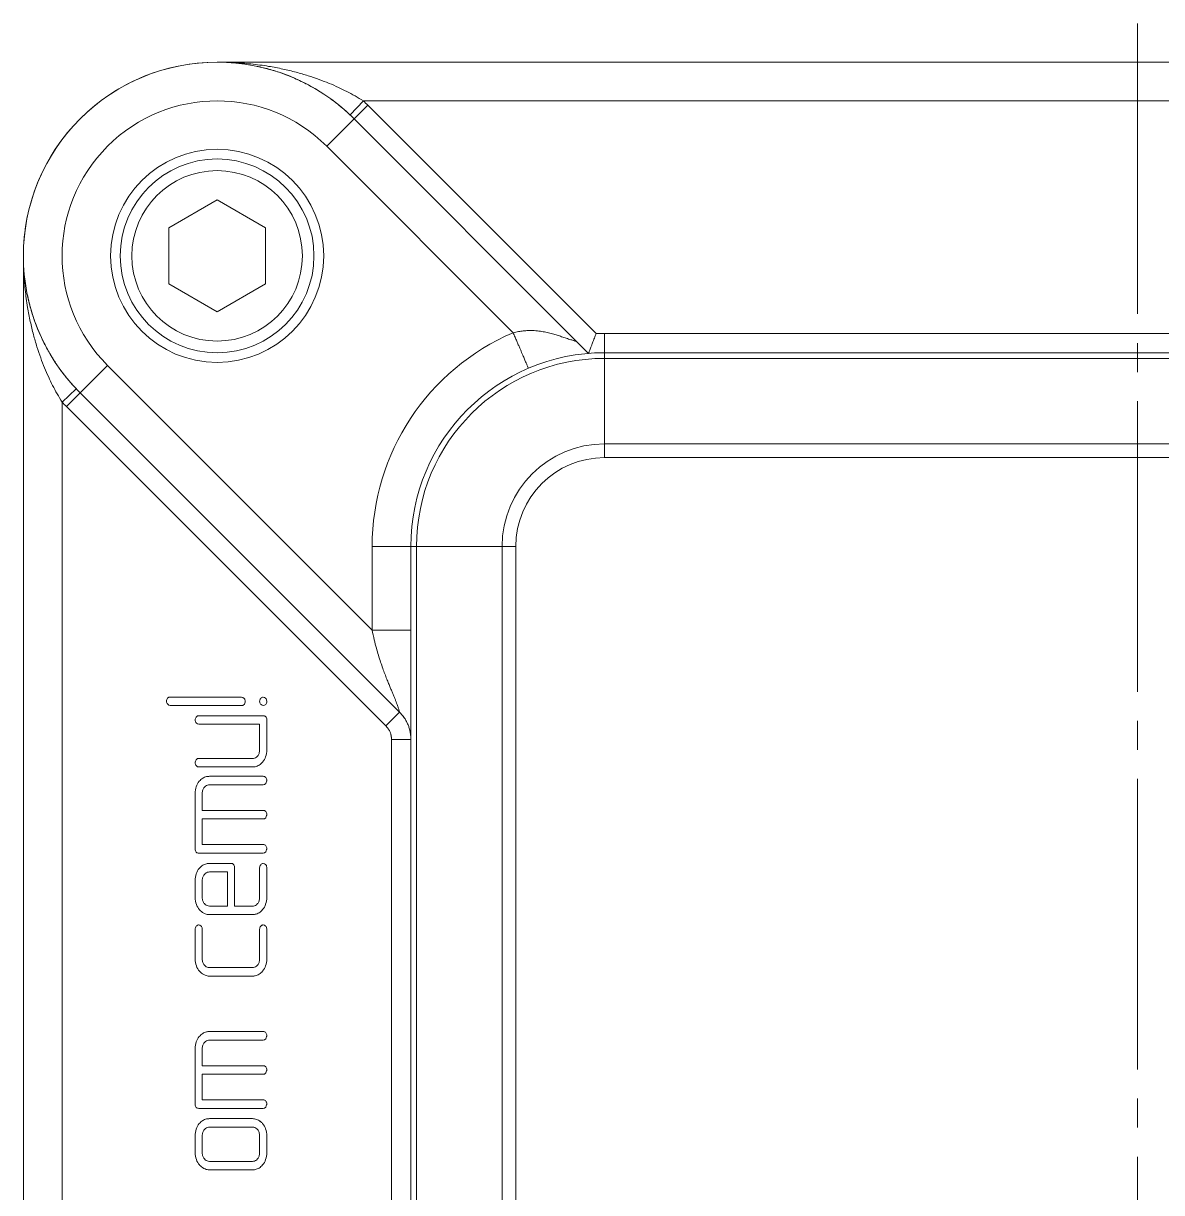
# Model space of a CAD drawing. Header units: millimetres. Extents: x -343 to 390, y -339 to 375.
# Drawn here: x -57.5 to 1.3, y 46.6 to 107 of the extents above; entities that cross this region are included whole.
import ezdxf

# ---------------------------------------------------------------- set-up
doc = ezdxf.new("R2010")
doc.units = ezdxf.units.MM
doc.linetypes.add('K5LT_AXLED', pattern=[19.5, 15, -1.5, 1.5, -1.5])
doc.linetypes.add('K5LT_THIN', pattern=[0])

# ---------------------------------------------------------------- blocks, each defined once
blk = doc.blocks.new('U7')
at = {"color": 30, "linetype": 'K5LT_AXLED', "lineweight": 18, "true_color": 0xff8000}
blk.add_line((0, 107), (0, -107), dxfattribs=at)
at = {"color": 7, "linetype": 'K5LT_THIN', "lineweight": 18}
for p, q in [((-47.5, 105), (47.5, 105)), ((47.5, 105), (-47.5, 105)), ((-47.31, 104.998), (-47.305, 104.998)), ((-47.294, 104.998), (-47.293, 104.998)), ((-39.95, 103), (-40.637, 102.273)), ((-39.722, 102.778), (-40.429, 102.071)), ((-39.95, 103), (39.95, 103)), ((-27.935, 90.991), (-39.722, 102.778)), ((-41.843, 100.657), (-40.429, 102.071)), ((-28.944, 90.586), (-40.429, 102.071)), ((-32.219, 91.033), (-41.843, 100.657)), ((-47.5, 97.887), (-50, 96.443)), ((-45, 96.443), (-47.5, 97.887)), ((-50, 96.443), (-50, 93.557)), ((-45, 93.557), (-45, 96.443)), ((-57.5, 36), (-57.5, 95)), ((-57.5, 95), (-57.5, 31.403)), ((-57.498, 94.814), (-57.498, 94.809)), ((-57.498, 94.798), (-57.498, 94.797)), ((-50, 93.557), (-47.5, 92.113)), ((-47.5, 92.113), (-45, 93.557)), ((-28.944, 90.586), (-28.324, 89.966)), ((-27.5, 91), (-27.5, 90)), ((27.5, 91), (-27.5, 91)), ((27.5, 90), (-27.5, 90)), ((-27.5, 90), (-27.5, 89.707)), ((-53.157, 89.343), (-54.571, 87.929)), ((-53.157, 89.343), (-39.5, 75.686)), ((-27.5, 85.293), (-27.5, 89.707)), ((27.5, 89.707), (-27.5, 89.707)), ((-54.773, 88.137), (-55.5, 87.45)), ((-55.278, 87.222), (-54.571, 87.929)), ((-54.571, 87.929), (-38.086, 71.444)), ((-55.5, 37.55), (-55.5, 87.45)), ((-55.278, 87.222), (-38.793, 70.737)), ((27.5, 85.293), (-27.5, 85.293)), ((-27.5, 84.586), (-27.5, 85.293)), ((27.5, 84.586), (-27.5, 84.586)), ((-39.5, 80), (-37.5, 80)), ((-39.5, 80), (-39.5, 75.686)), ((-37.5, 80), (-37.5, -80)), ((-37.5, 80), (-37.207, 80)), ((-32.793, 80), (-37.207, 80)), ((-37.207, 80), (-37.207, -80)), ((-32.086, 80), (-32.793, 80)), ((-32.793, 80), (-32.793, -80)), ((-32.086, 80), (-32.086, -80)), ((-39.5, 75.686), (-37.5, 75.686)), ((-49.985, 72.216), (-50.066, 72.16)), ((-50.049, 71.853), (-49.987, 71.804)), ((-49.927, 72.224), (-49.985, 72.216)), ((-46.235, 72.224), (-49.927, 72.224)), ((-46.171, 72.207), (-46.235, 72.224)), ((-46.098, 72.158), (-46.171, 72.207)), ((-46.17, 71.796), (-46.094, 71.853)), ((-45.306, 72.005), (-45.304, 71.965)), ((-45.234, 71.842), (-45.169, 71.801)), ((-45.121, 72.224), (-45.136, 72.223)), ((-45.056, 72.21), (-45.121, 72.224)), ((-44.996, 72.169), (-45.056, 72.21)), ((-45.053, 71.801), (-44.991, 71.844)), ((-49.987, 71.804), (-49.927, 71.787)), ((-49.927, 71.787), (-46.235, 71.787)), ((-48.505, 71.25), (-48.587, 71.188)), ((-48.45, 71.258), (-48.505, 71.25)), ((-45.123, 71.258), (-48.45, 71.258)), ((-46.235, 71.787), (-46.17, 71.796)), ((-45.169, 71.801), (-45.121, 71.787)), ((-45.121, 71.787), (-45.053, 71.801)), ((-44.99, 71.209), (-45.005, 71.223)), ((-38.793, 70.737), (-38.086, 71.444)), ((-48.572, 70.885), (-48.51, 70.835)), ((-48.51, 70.835), (-48.45, 70.819)), ((-48.45, 70.819), (-45.306, 70.819)), ((-45.306, 70.819), (-45.306, 69.495)), ((-44.939, 69.496), (-44.939, 71.038)), ((-38.5, 70.029), (-38.5, 42)), ((-38.5, 70.029), (-37.5, 70.029)), ((-48.505, 69.046), (-48.587, 68.984)), ((-48.45, 69.054), (-48.505, 69.046)), ((-45.676, 69.054), (-48.45, 69.054)), ((-45.414, 69.182), (-45.474, 69.123)), ((-48.572, 68.681), (-48.51, 68.631)), ((-48.51, 68.631), (-48.45, 68.615)), ((-48.45, 68.615), (-45.678, 68.615)), ((-48.16, 67.566), (-48.099, 67.625)), ((-47.897, 67.694), (-45.124, 67.694)), ((-45.123, 68.133), (-47.896, 68.133)), ((-45.124, 67.694), (-45.059, 67.703)), ((-45.059, 67.703), (-44.983, 67.76)), ((-44.983, 68.072), (-45.01, 68.098)), ((-48.635, 67.253), (-48.635, 64.39)), ((-48.267, 66.371), (-48.267, 67.253)), ((-45.124, 66.371), (-48.267, 66.371)), ((-48.267, 65.932), (-45.124, 65.932)), ((-48.267, 64.609), (-48.267, 65.932)), ((-45.124, 65.932), (-45.059, 65.941)), ((-45.059, 65.941), (-44.983, 65.998)), ((-44.983, 66.31), (-45.01, 66.336)), ((-45.124, 64.609), (-48.267, 64.609)), ((-48.584, 64.219), (-48.569, 64.205)), ((-48.45, 64.17), (-45.123, 64.17)), ((-45.123, 64.17), (-45.059, 64.179)), ((-45.059, 64.179), (-44.983, 64.236)), ((-44.983, 64.548), (-45.01, 64.574)), ((-46.785, 63.638), (-47.895, 63.638)), ((-46.652, 63.589), (-46.667, 63.603)), ((-46.6, 61.434), (-46.6, 63.418)), ((-45.306, 63.418), (-45.306, 61.875)), ((-45.123, 63.638), (-45.139, 63.637)), ((-45.058, 63.624), (-45.123, 63.638)), ((-44.997, 63.581), (-45.058, 63.624)), ((-44.939, 63.418), (-44.939, 63.437)), ((-44.939, 61.876), (-44.939, 63.418)), ((-48.099, 63.13), (-48.159, 63.071)), ((-46.968, 63.199), (-47.896, 63.199)), ((-46.968, 61.434), (-46.968, 63.199)), ((-48.635, 62.757), (-48.635, 61.876)), ((-48.267, 62.758), (-48.267, 61.875)), ((-48.404, 61.246), (-48.355, 61.196)), ((-47.969, 61.442), (-47.896, 61.434)), ((-47.896, 61.434), (-46.968, 61.434)), ((-47.896, 60.995), (-45.678, 60.995)), ((-45.676, 61.434), (-46.6, 61.434)), ((-45.414, 61.562), (-45.474, 61.503)), ((-48.451, 60.464), (-48.467, 60.462)), ((-48.387, 60.449), (-48.451, 60.464)), ((-48.326, 60.406), (-48.387, 60.449)), ((-45.123, 60.464), (-45.139, 60.462)), ((-45.058, 60.449), (-45.123, 60.464)), ((-44.997, 60.406), (-45.058, 60.449)), ((-48.635, 60.243), (-48.635, 58.701)), ((-48.267, 60.243), (-48.268, 60.262)), ((-48.267, 58.7), (-48.267, 60.243)), ((-45.306, 60.243), (-45.306, 58.7)), ((-44.939, 60.243), (-44.939, 60.262)), ((-44.939, 58.701), (-44.939, 60.243)), ((-48.404, 58.071), (-48.355, 58.021)), ((-47.897, 58.259), (-47.97, 58.267)), ((-45.676, 58.259), (-47.897, 58.259)), ((-45.414, 58.387), (-45.474, 58.328)), ((-47.896, 57.82), (-45.678, 57.82)), ((-45.123, 54.957), (-47.896, 54.957)), ((-48.16, 54.39), (-48.099, 54.449)), ((-47.897, 54.518), (-45.124, 54.518)), ((-45.124, 54.518), (-45.059, 54.527)), ((-45.059, 54.527), (-44.983, 54.584)), ((-44.983, 54.896), (-45.01, 54.922)), ((-48.635, 54.076), (-48.635, 51.214)), ((-48.267, 53.195), (-48.267, 54.077)), ((-45.124, 53.195), (-48.267, 53.195)), ((-44.983, 53.133), (-45.01, 53.16)), ((-48.267, 51.433), (-48.267, 52.756)), ((-48.267, 52.756), (-45.124, 52.756)), ((-45.124, 52.756), (-45.059, 52.765)), ((-45.059, 52.765), (-44.983, 52.822)), ((-45.124, 51.433), (-48.267, 51.433)), ((-44.983, 51.371), (-45.01, 51.397)), ((-48.584, 51.043), (-48.569, 51.029)), ((-48.45, 50.994), (-45.123, 50.994)), ((-45.123, 50.994), (-45.059, 51.003)), ((-45.059, 51.003), (-44.983, 51.059)), ((-45.678, 50.462), (-47.896, 50.462)), ((-48.635, 49.581), (-48.635, 48.7)), ((-48.267, 49.581), (-48.267, 48.699)), ((-48.099, 49.954), (-48.16, 49.895)), ((-45.676, 50.023), (-47.897, 50.023)), ((-45.603, 50.015), (-45.676, 50.023)), ((-45.306, 48.699), (-45.306, 49.581)), ((-44.939, 48.7), (-44.939, 49.581)), ((-45.474, 48.327), (-45.414, 48.386)), ((-48.404, 48.07), (-48.355, 48.02)), ((-47.97, 48.265), (-47.897, 48.258)), ((-47.897, 48.258), (-45.676, 48.258)), ((-47.896, 47.819), (-45.678, 47.819))]:
    blk.add_line(p, q, dxfattribs=at)
for radius in [5.5, 5, 4.4]:
    blk.add_circle((-47.5, 95), radius, dxfattribs=at)
for centre, radius, start, end in [((-47.5, 95), 10, 45, 225), ((-47.5, 95), 10, 90, 180), ((-47.5, 95), 8, 45, 225), ((-47.5, 95), 11, 45, 46.65824), ((-27.5, 80), 12, 113.15859, 180), ((-27.5, 80), 11, 90, 92.26661), ((-27.5, 80), 10, 90, 180), ((-27.5, 80), 9.707, 90, 180), ((-47.5, 95), 11, 223.34176, 225), ((-27.5, 80), 5.293, 90, 180), ((-27.5, 80), 4.586, 90, 180), ((-49.822, 72.008), 0.29, 163.12455, 180), ((-49.895, 72.008), 0.217, 180, 202.13538), ((-49.879, 72.025), 0.23, 144.17251, 163.12455), ((-49.88, 72.014), 0.233, 202.13538, 223.50295), ((-46.336, 71.996), 0.288, 17.74983, 34.22122), ((-47.37, 72.346), 1.368, 338.86424, 343.97759), ((-46.298, 72.008), 0.248, 0, 17.74983), ((-46.19, 72.008), 0.14, 343.97759, 0), ((-45.109, 72.005), 0.197, 158.18072, 180), ((-45.101, 71.994), 0.204, 188.13369, 209.46919), ((-45.04, 71.978), 0.272, 139.60744, 158.18072), ((-45.133, 71.976), 0.168, 209.46919, 233.00473), ((-45.056, 71.992), 0.25, 121.78724, 139.6074), ((-45.12, 72.095), 0.129, 96.83116, 121.78724), ((-45.105, 72.055), 0.157, 19.38023, 46.54134), ((-45.139, 71.97), 0.195, 319.59721, 342.15215), ((-45.245, 72.005), 0.306, 0, 19.38023), ((-45.248, 72.005), 0.31, 342.15215, 0), ((-45.123, 71.012), 0.246, 73.34317, 90), ((-45.094, 71.111), 0.142, 51.37769, 73.34317), ((-48.389, 71.038), 0.246, 162.15956, 180), ((-48.42, 71.038), 0.215, 180, 202.24633), ((-48.35, 71.026), 0.286, 145.63477, 162.15956), ((-48.404, 71.045), 0.232, 202.24633, 223.66649), ((-45.103, 71.103), 0.155, 16.69995, 43.04667), ((-45.32, 71.038), 0.382, 0, 16.69995), ((-45.846, 69.495), 0.539, 341.09788, 0), ((-46.015, 69.496), 1.076, 341.08363, 0), ((-48.389, 68.834), 0.246, 162.15237, 180), ((-48.42, 68.834), 0.215, 180, 202.23312), ((-48.35, 68.822), 0.286, 145.62329, 162.15237), ((-45.676, 69.388), 0.334, 270, 288.82902), ((-45.672, 69.376), 0.321, 288.82902, 308.03128), ((-45.747, 69.461), 0.435, 320.02731, 341.09788), ((-45.759, 69.379), 0.791, 302.3947, 320.00302), ((-45.818, 69.429), 0.868, 320.00302, 341.08363), ((-48.404, 68.841), 0.232, 202.23312, 223.64767), ((-45.678, 69.341), 0.726, 270, 275.9799), ((-45.67, 69.265), 0.649, 275.9799, 282.30327), ((-45.661, 69.225), 0.609, 282.30327, 302.3947), ((-47.738, 67.311), 0.887, 140.47731, 161.16744), ((-47.821, 67.379), 0.78, 122.78398, 140.4773), ((-47.914, 67.524), 0.607, 102.71266, 122.78398), ((-47.901, 67.372), 0.321, 108.82754, 128.03057), ((-47.905, 67.482), 0.651, 96.16345, 102.71266), ((-47.897, 67.36), 0.334, 90, 108.82754), ((-47.896, 67.398), 0.735, 90, 96.16345), ((-45.123, 67.919), 0.215, 72.66654, 90), ((-45.107, 67.972), 0.158, 52.46866, 72.66654), ((-45.152, 67.95), 0.208, 15.67003, 35.79547), ((-46.249, 68.252), 1.358, 338.7695, 343.90206), ((-45.281, 67.914), 0.342, 0, 15.67003), ((-45.077, 67.914), 0.139, 343.90206, 0), ((-47.566, 67.253), 1.069, 161.16744, 180), ((-47.728, 67.253), 0.539, 161.08977, 180), ((-47.827, 67.287), 0.435, 140.01365, 161.08977), ((-45.124, 66.156), 0.215, 72.67206, 90), ((-45.107, 66.21), 0.159, 52.47304, 72.67206), ((-45.152, 66.188), 0.208, 15.67003, 35.79547), ((-46.249, 66.49), 1.358, 338.7695, 343.90206), ((-45.281, 66.152), 0.342, 0, 15.67003), ((-45.077, 66.152), 0.139, 343.90206, 0), ((-45.124, 64.394), 0.215, 72.67206, 90), ((-45.107, 64.448), 0.159, 52.47304, 72.67206), ((-48.253, 64.39), 0.381, 180, 196.70324), ((-48.47, 64.325), 0.155, 196.70324, 223.04999), ((-48.48, 64.316), 0.142, 231.38118, 253.34612), ((-48.45, 64.416), 0.246, 253.34612, 270), ((-45.152, 64.426), 0.208, 15.67003, 35.79547), ((-46.249, 64.727), 1.358, 338.7695, 343.90206), ((-45.281, 64.389), 0.342, 0, 15.67003), ((-45.077, 64.389), 0.139, 343.90206, 0), ((-47.738, 62.815), 0.887, 140.46398, 161.15734), ((-47.82, 62.884), 0.78, 122.76817, 140.46397), ((-47.914, 63.028), 0.608, 102.69857, 122.76817), ((-47.904, 62.986), 0.652, 96.15669, 102.69857), ((-47.895, 62.902), 0.736, 90, 96.15669), ((-46.785, 63.392), 0.246, 73.34578, 90), ((-46.755, 63.491), 0.142, 51.38077, 73.34578), ((-46.765, 63.483), 0.155, 16.70286, 43.0496), ((-46.982, 63.418), 0.382, 0, 16.70286), ((-45.103, 63.418), 0.203, 158.56059, 180), ((-45.037, 63.391), 0.275, 140.15812, 158.56059), ((-45.055, 63.407), 0.251, 122.54007, 140.1581), ((-45.122, 63.512), 0.126, 97.56994, 122.54007), ((-45.117, 63.458), 0.171, 22.03245, 45.77506), ((-45.204, 63.423), 0.266, 3.01313, 22.03245), ((-47.567, 62.757), 1.068, 161.15734, 180), ((-47.73, 62.758), 0.537, 161.03699, 180), ((-47.827, 62.791), 0.435, 139.92961, 161.03699), ((-47.9, 62.875), 0.323, 108.81669, 128.02636), ((-47.896, 62.862), 0.336, 90, 108.81669), ((-47.606, 61.876), 1.029, 180, 200.13873), ((-47.73, 61.875), 0.537, 180, 198.96301), ((-47.827, 61.842), 0.435, 198.96301, 220.07039), ((-45.747, 61.841), 0.435, 320.01627, 341.0918), ((-45.845, 61.875), 0.539, 341.0918, 0), ((-46.015, 61.876), 1.076, 341.08363, 0), ((-47.794, 61.807), 0.828, 200.13873, 222.61364), ((-47.804, 61.774), 0.799, 226.34447, 246.31975), ((-47.856, 61.817), 0.396, 220.07039, 237.69677), ((-47.896, 61.565), 0.571, 246.31975, 270), ((-47.904, 61.741), 0.306, 237.69677, 257.77714), ((-45.678, 61.721), 0.726, 270, 275.9799), ((-45.676, 61.768), 0.334, 270, 288.8257), ((-45.67, 61.645), 0.649, 275.9799, 282.30327), ((-45.672, 61.756), 0.321, 288.8257, 308.03094), ((-45.661, 61.605), 0.609, 282.30327, 302.3947), ((-45.759, 61.759), 0.791, 302.3947, 320.00302), ((-45.818, 61.809), 0.868, 320.00302, 341.08363), ((-48.365, 60.217), 0.275, 140.14986, 158.55252), ((-48.383, 60.232), 0.251, 122.52894, 140.14984), ((-48.451, 60.338), 0.126, 97.55898, 122.52894), ((-48.446, 60.283), 0.171, 22.01201, 45.7544), ((-45.036, 60.217), 0.275, 140.16638, 158.56327), ((-45.055, 60.232), 0.251, 122.55119, 140.16636), ((-45.122, 60.338), 0.126, 97.5809, 122.55119), ((-45.117, 60.283), 0.171, 22.032, 45.77506), ((-48.432, 60.243), 0.203, 158.55252, 180), ((-48.533, 60.248), 0.266, 3.00321, 22.01201), ((-45.103, 60.243), 0.203, 158.56327, 180), ((-45.205, 60.248), 0.266, 3.01809, 22.032), ((-47.605, 58.701), 1.03, 180, 200.13509), ((-47.729, 58.7), 0.538, 180, 198.92387), ((-45.845, 58.7), 0.538, 341.07613, 0), ((-46.015, 58.701), 1.077, 341.08712, 0), ((-47.794, 58.632), 0.828, 200.13509, 222.60894), ((-47.804, 58.599), 0.799, 226.34442, 246.31943), ((-47.827, 58.666), 0.435, 198.92387, 220.00722), ((-47.857, 58.641), 0.396, 220.00722, 237.61754), ((-47.905, 58.565), 0.305, 237.61754, 257.70767), ((-45.676, 58.594), 0.335, 270, 288.82378), ((-45.672, 58.581), 0.322, 288.82378, 308.02965), ((-45.747, 58.666), 0.435, 319.99277, 341.07613), ((-45.759, 58.584), 0.791, 302.40041, 320.00759), ((-45.818, 58.634), 0.869, 320.00758, 341.08712), ((-47.896, 58.39), 0.571, 246.31943, 270), ((-45.678, 58.546), 0.726, 270, 275.98233), ((-45.67, 58.469), 0.649, 275.98233, 282.30828), ((-45.661, 58.43), 0.609, 282.30828, 302.40041), ((-47.914, 54.348), 0.607, 102.71266, 122.78398), ((-47.905, 54.306), 0.651, 96.16345, 102.71266), ((-47.896, 54.222), 0.735, 90, 96.16345), ((-45.123, 54.742), 0.215, 72.66654, 90), ((-45.107, 54.796), 0.158, 52.46866, 72.66654), ((-47.566, 54.076), 1.069, 161.16744, 180), ((-47.738, 54.135), 0.887, 140.47731, 161.16744), ((-47.821, 54.203), 0.78, 122.78398, 140.4773), ((-47.827, 54.111), 0.435, 140.01365, 161.08977), ((-47.901, 54.196), 0.321, 108.82754, 128.03057), ((-47.897, 54.184), 0.334, 90, 108.82754), ((-45.152, 54.774), 0.208, 15.67003, 35.79547), ((-46.249, 55.075), 1.358, 338.7695, 343.90206), ((-45.281, 54.737), 0.342, 0, 15.67003), ((-45.077, 54.737), 0.139, 343.90206, 0), ((-47.728, 54.077), 0.539, 161.08977, 180), ((-45.124, 52.98), 0.215, 72.67206, 90), ((-45.107, 53.034), 0.159, 52.47304, 72.67206), ((-45.152, 53.012), 0.208, 15.67003, 35.79547), ((-46.249, 53.313), 1.358, 338.7695, 343.90206), ((-45.281, 52.975), 0.342, 0, 15.67003), ((-45.077, 52.975), 0.139, 343.90206, 0), ((-45.124, 51.218), 0.215, 72.67206, 90), ((-45.107, 51.272), 0.159, 52.47304, 72.67206), ((-45.152, 51.249), 0.208, 15.67003, 35.79547), ((-45.281, 51.213), 0.342, 0, 15.67003), ((-48.253, 51.214), 0.381, 180, 196.70324), ((-48.47, 51.149), 0.155, 196.70324, 223.04999), ((-48.48, 51.14), 0.142, 231.38118, 253.34612), ((-48.45, 51.24), 0.246, 253.34612, 270), ((-46.249, 51.551), 1.358, 338.7695, 343.90206), ((-45.077, 51.213), 0.139, 343.90206, 0), ((-47.738, 49.639), 0.888, 140.48859, 161.17266), ((-47.821, 49.708), 0.78, 122.79807, 140.48858), ((-47.914, 49.853), 0.607, 102.72497, 122.79807), ((-47.905, 49.811), 0.651, 96.16941, 102.72497), ((-47.896, 49.727), 0.735, 90, 96.16941), ((-45.678, 49.793), 0.669, 71.17548, 90), ((-45.669, 49.818), 0.642, 51.96978, 71.17548), ((-45.728, 49.743), 0.738, 45.71077, 51.96978), ((-45.831, 49.637), 0.885, 39.99698, 45.71077), ((-45.818, 49.648), 0.868, 18.91637, 39.99698), ((-47.566, 49.581), 1.069, 161.17266, 180), ((-47.728, 49.581), 0.539, 161.08773, 180), ((-47.827, 49.615), 0.435, 140.01102, 161.08773), ((-47.901, 49.7), 0.322, 108.82576, 128.0306), ((-47.897, 49.688), 0.335, 90, 108.82576), ((-45.668, 49.717), 0.305, 57.59477, 77.68766), ((-45.717, 49.64), 0.396, 39.98899, 57.59477), ((-45.747, 49.615), 0.435, 18.91227, 39.98899), ((-45.845, 49.581), 0.539, 0, 18.91227), ((-46.015, 49.581), 1.076, 0, 18.91637), ((-47.606, 48.7), 1.029, 180, 200.13873), ((-47.794, 48.631), 0.828, 200.13873, 222.61364), ((-47.728, 48.699), 0.539, 180, 198.91227), ((-47.827, 48.665), 0.435, 198.91227, 219.98898), ((-47.856, 48.64), 0.396, 219.98898, 237.59476), ((-47.905, 48.563), 0.305, 237.59476, 257.68765), ((-45.672, 48.58), 0.322, 288.82576, 308.0306), ((-45.747, 48.665), 0.435, 320.01101, 341.08773), ((-45.845, 48.699), 0.539, 341.08773, 0), ((-45.818, 48.632), 0.868, 320.00302, 341.08363), ((-46.015, 48.7), 1.076, 341.08363, 0), ((-47.804, 48.598), 0.799, 226.34447, 246.31975), ((-47.896, 48.389), 0.571, 246.31975, 270), ((-45.678, 48.545), 0.726, 270, 275.9799), ((-45.676, 48.592), 0.335, 270, 288.82576), ((-45.67, 48.468), 0.649, 275.9799, 282.30327), ((-45.661, 48.429), 0.609, 282.30327, 302.3947), ((-45.759, 48.582), 0.791, 302.3947, 320.00302)]:
    blk.add_arc(centre, radius, start, end, dxfattribs=at)
for points, knots in [([(-39.95, 103), (-40.092, 103.089), (-40.375, 103.258), (-40.806, 103.489), (-41.252, 103.706), (-41.726, 103.913), (-42.249, 104.115), (-42.819, 104.308), (-43.443, 104.488), (-44.122, 104.652), (-44.899, 104.8), (-45.748, 104.915), (-46.636, 104.985), (-47.217, 105), (-47.5, 105)], [0, 0, 0, 0, 0.942376, 1.854093, 2.732412, 3.714517, 4.75378, 5.882612, 7.112826, 8.438539, 9.867031, 11.642469, 13.365777, 15, 15, 15, 15]), ([(-41.959, 103.324), (-42.125, 103.435), (-42.293, 103.54), (-42.634, 103.739), (-42.807, 103.833), (-43.213, 104.038), (-43.446, 104.145), (-43.916, 104.339), (-44.152, 104.426), (-44.626, 104.581), (-44.864, 104.65), (-45.224, 104.738), (-45.344, 104.766), (-45.465, 104.791)], [0, 0, 0, 0, 8.62082, 8.62082, 17.337116, 17.337116, 28.937116, 28.937116, 40.537116, 40.537116, 52.137116, 52.137116, 58, 58, 58, 58]), ([(-41.566, 103.049), (-41.572, 103.053), (-41.577, 103.057), (-41.588, 103.066), (-41.594, 103.07), (-41.605, 103.078), (-41.61, 103.081), (-41.627, 103.093), (-41.638, 103.101), (-41.649, 103.109)], [0, 0, 0, 0, 0.8, 0.8, 1.6, 1.6, 2.4, 2.4, 4, 4, 4, 4]), ([(-40.656, 102.291), (-40.675, 102.309), (-40.695, 102.328), (-40.754, 102.382), (-40.794, 102.418), (-40.897, 102.511), (-40.962, 102.567), (-41.093, 102.678), (-41.159, 102.733), (-41.292, 102.84), (-41.359, 102.893), (-41.499, 103), (-41.571, 103.053), (-41.644, 103.106)], [0, 0, 0, 0, 1.116637, 1.116637, 3.351482, 3.351482, 6.951482, 6.951482, 10.551482, 10.551482, 14.151482, 14.151482, 18, 18, 18, 18]), ([(-55.5, 87.45), (-55.589, 87.592), (-55.758, 87.875), (-55.989, 88.306), (-56.206, 88.752), (-56.413, 89.226), (-56.615, 89.749), (-56.808, 90.319), (-56.988, 90.942), (-57.152, 91.622), (-57.3, 92.399), (-57.415, 93.248), (-57.485, 94.136), (-57.5, 94.717), (-57.5, 95)], [0, 0, 0, 0, 0.942311, 1.853916, 2.732178, 3.7142, 4.753476, 5.882249, 7.112576, 8.438333, 9.867057, 11.642225, 13.365585, 15, 15, 15, 15]), ([(-56.089, 89.879), (-56.209, 90.079), (-56.32, 90.282), (-56.526, 90.69), (-56.621, 90.895), (-56.796, 91.308), (-56.876, 91.516), (-57.02, 91.932), (-57.085, 92.141), (-57.2, 92.561), (-57.251, 92.771), (-57.294, 92.982)], [0, 0, 0, 0, 12.4, 12.4, 24.8, 24.8, 37.2, 37.2, 49.6, 49.6, 62, 62, 62, 62]), ([(-57.294, 92.981), (-57.28, 92.912), (-57.265, 92.843), (-57.234, 92.706), (-57.217, 92.637), (-57.183, 92.499), (-57.165, 92.431), (-57.108, 92.225), (-57.068, 92.088), (-57.024, 91.951)], [0, 0, 0, 0, 4.6, 4.6, 9.2, 9.2, 13.8, 13.8, 23, 23, 23, 23]), ([(-55.825, 89.459), (-55.936, 89.626), (-56.041, 89.794), (-56.24, 90.136), (-56.334, 90.309), (-56.514, 90.666), (-56.6, 90.85), (-56.76, 91.219), (-56.833, 91.404), (-56.975, 91.795), (-57.042, 92.001), (-57.102, 92.207)], [0, 0, 0, 0, 7.93442, 7.93442, 15.958808, 15.958808, 24.358808, 24.358808, 32.758808, 32.758808, 42, 42, 42, 42]), ([(-32.219, 91.033), (-32.124, 91.057), (-31.95, 91.094), (-31.717, 91.126), (-31.529, 91.141), (-31.369, 91.145), (-31.213, 91.144), (-31.051, 91.134), (-30.891, 91.117), (-30.744, 91.096), (-30.605, 91.071), (-30.466, 91.042), (-30.324, 91.008), (-30.188, 90.972), (-30.063, 90.936), (-29.946, 90.901), (-29.832, 90.865), (-29.717, 90.827), (-29.6, 90.788), (-29.477, 90.747), (-29.356, 90.707), (-29.246, 90.671), (-29.161, 90.645), (-29.093, 90.624), (-29.037, 90.609), (-28.992, 90.597), (-28.954, 90.588), (-28.944, 90.586), (-28.944, 90.586)], [0, 0, 0, 0, 1.691248, 3.128233, 4.310955, 5.243693, 6.199403, 7.309882, 8.385136, 9.379349, 10.258176, 11.241157, 12.301916, 13.319989, 14.248637, 15.14136, 16.040801, 16.993368, 18.004483, 19.107212, 20.368994, 21.638987, 22.780258, 23.691874, 24.736271, 25.853906, 27.022304, 29, 29, 29, 29]), ([(-31.433, 89.194), (-31.433, 89.194), (-31.435, 89.199), (-31.448, 89.228), (-31.471, 89.283), (-31.506, 89.365), (-31.538, 89.438), (-31.573, 89.52), (-31.624, 89.64), (-31.702, 89.821), (-31.795, 90.041), (-31.882, 90.244), (-31.955, 90.415), (-32.035, 90.601), (-32.123, 90.809), (-32.186, 90.956), (-32.219, 91.033)], [0, 0, 0, 0, 1.388427, 2.592276, 4.633071, 5.602146, 6.508239, 7.364942, 8.172255, 9.731749, 11.474616, 12.436062, 13.441853, 14.485692, 15.678428, 17, 17, 17, 17]), ([(-27.935, 90.991), (-27.966, 90.912), (-28.031, 90.745), (-28.114, 90.528), (-28.197, 90.31), (-28.253, 90.16), (-28.289, 90.061), (-28.307, 90.013), (-28.32, 89.976), (-28.324, 89.966), (-28.324, 89.966)], [0, 0, 0, 0, 1.709047, 3.597215, 4.89039, 7.147216, 8.080757, 8.940783, 9.727339, 11, 11, 11, 11]), ([(-55.55, 89.067), (-55.554, 89.072), (-55.558, 89.078), (-55.566, 89.088), (-55.57, 89.094), (-55.578, 89.105), (-55.582, 89.11), (-55.594, 89.127), (-55.601, 89.138), (-55.609, 89.149)], [0, 0, 0, 0, 0.8, 0.8, 1.6, 1.6, 2.4, 2.4, 4, 4, 4, 4]), ([(-54.83, 88.198), (-54.836, 88.204), (-54.841, 88.209), (-54.882, 88.254), (-54.918, 88.294), (-55.011, 88.397), (-55.067, 88.462), (-55.178, 88.593), (-55.233, 88.659), (-55.34, 88.792), (-55.393, 88.859), (-55.5, 88.999), (-55.553, 89.071), (-55.606, 89.144)], [0.803986, 0.803986, 0.803986, 0.803986, 1.116657, 1.116657, 3.351512, 3.351512, 6.951512, 6.951512, 10.551512, 10.551512, 14.151512, 14.151512, 18, 18, 18, 18]), ([(-39.5, 75.686), (-39.466, 75.515), (-39.397, 75.199), (-39.287, 74.765), (-39.177, 74.383), (-39.066, 74.037), (-38.954, 73.715), (-38.846, 73.423), (-38.745, 73.163), (-38.651, 72.932), (-38.567, 72.726), (-38.488, 72.536), (-38.415, 72.36), (-38.347, 72.194), (-38.286, 72.041), (-38.235, 71.907), (-38.193, 71.794), (-38.161, 71.701), (-38.136, 71.624), (-38.117, 71.563), (-38.104, 71.517), (-38.094, 71.478), (-38.087, 71.45), (-38.086, 71.444), (-38.086, 71.444)], [0, 0, 0, 0, 2.197333, 4.098873, 5.739634, 7.358156, 8.893357, 10.300897, 11.59946, 12.7695, 13.849406, 14.842611, 15.844576, 16.81178, 17.774381, 18.679408, 19.516665, 20.27799, 21.001525, 21.722326, 22.398879, 23.031184, 23.988641, 25, 25, 25, 25]), ([(-37.906, 71.24), (-37.905, 71.239), (-37.904, 71.238), (-37.902, 71.235), (-37.901, 71.234), (-37.898, 71.231), (-37.897, 71.229), (-37.894, 71.225), (-37.892, 71.223), (-37.886, 71.214), (-37.882, 71.209), (-37.872, 71.196), (-37.867, 71.188), (-37.856, 71.174), (-37.851, 71.166), (-37.839, 71.149), (-37.832, 71.14), (-37.826, 71.13)], [0, 0, 0, 0, 0.268418, 0.268418, 0.537083, 0.537083, 0.806219, 0.806219, 1.34494, 1.34494, 2.424061, 2.424061, 3.824061, 3.824061, 5.224061, 5.224061, 7, 7, 7, 7]), ([(-38.5, 70.029), (-38.5, 70.031), (-38.5, 70.032), (-38.5, 70.046), (-38.5, 70.059), (-38.501, 70.084), (-38.502, 70.097), (-38.503, 70.121), (-38.504, 70.133), (-38.506, 70.156), (-38.508, 70.168), (-38.509, 70.18), (-38.509, 70.181), (-38.511, 70.193), (-38.512, 70.203), (-38.516, 70.224), (-38.518, 70.234), (-38.521, 70.254), (-38.524, 70.264), (-38.528, 70.283), (-38.53, 70.293), (-38.533, 70.304), (-38.534, 70.306), (-38.539, 70.326), (-38.544, 70.343), (-38.556, 70.378), (-38.562, 70.395), (-38.57, 70.413), (-38.57, 70.414), (-38.571, 70.415), (-38.571, 70.416), (-38.578, 70.434), (-38.586, 70.45), (-38.602, 70.483), (-38.611, 70.5), (-38.621, 70.517), (-38.622, 70.519), (-38.628, 70.529), (-38.633, 70.537), (-38.644, 70.554), (-38.649, 70.562), (-38.661, 70.579), (-38.667, 70.588), (-38.679, 70.605), (-38.685, 70.614), (-38.692, 70.623), (-38.693, 70.623), (-38.7, 70.633), (-38.708, 70.642), (-38.723, 70.66), (-38.73, 70.669), (-38.747, 70.688), (-38.755, 70.697), (-38.772, 70.716), (-38.781, 70.725), (-38.791, 70.735), (-38.792, 70.736), (-38.793, 70.737)], [7.711554, 7.711554, 7.711554, 7.711554, 7.746978, 7.746978, 8.145148, 8.145148, 8.533424, 8.533424, 8.912506, 8.912506, 9.283103, 9.283103, 9.311984, 9.311984, 9.658236, 9.658236, 9.998142, 9.998142, 10.332511, 10.332511, 10.662147, 10.662147, 10.721923, 10.721923, 11.347407, 11.347407, 11.965617, 11.965617, 12, 12, 12.034383, 12.034383, 12.652593, 12.652593, 13.278077, 13.278077, 13.337853, 13.337853, 13.667489, 13.667489, 14.001858, 14.001858, 14.341764, 14.341764, 14.688016, 14.688016, 14.716897, 14.716897, 15.087494, 15.087494, 15.466576, 15.466576, 15.854852, 15.854852, 16.253022, 16.253022, 16.288446, 16.288446, 16.288446, 16.288446]), ([(-37.508, 70.217), (-37.508, 70.225), (-37.509, 70.233), (-37.511, 70.253), (-37.512, 70.265), (-37.515, 70.288), (-37.516, 70.299), (-37.518, 70.312), (-37.518, 70.314), (-37.519, 70.319), (-37.519, 70.323), (-37.521, 70.333), (-37.522, 70.34), (-37.525, 70.359), (-37.526, 70.371), (-37.532, 70.403), (-37.536, 70.423), (-37.544, 70.464), (-37.548, 70.484), (-37.558, 70.525), (-37.563, 70.546), (-37.568, 70.567)], [0, 0, 0, 0, 0.746568, 0.746568, 1.866421, 1.866421, 2.907923, 2.907923, 3.069988, 3.069988, 3.391297, 3.391297, 4.034941, 4.034941, 5.158911, 5.158911, 7.092159, 7.092159, 9.013544, 9.013544, 11, 11, 11, 11])]:
    blk.add_open_spline(points, degree=3, knots=knots, dxfattribs=at)
blk.add_open_spline([(-38.086, 71.444), (-37.5, 70.858), (-37.5, 70.029)], degree=2, dxfattribs=at)
blk = doc.blocks.new('U0')
blk.add_blockref('U7', (0, 0))

msp = doc.modelspace()

# ---------------------------------------------------------------- block references
msp.add_blockref('U0', (0, 0))

doc.saveas('drawing.dxf')
